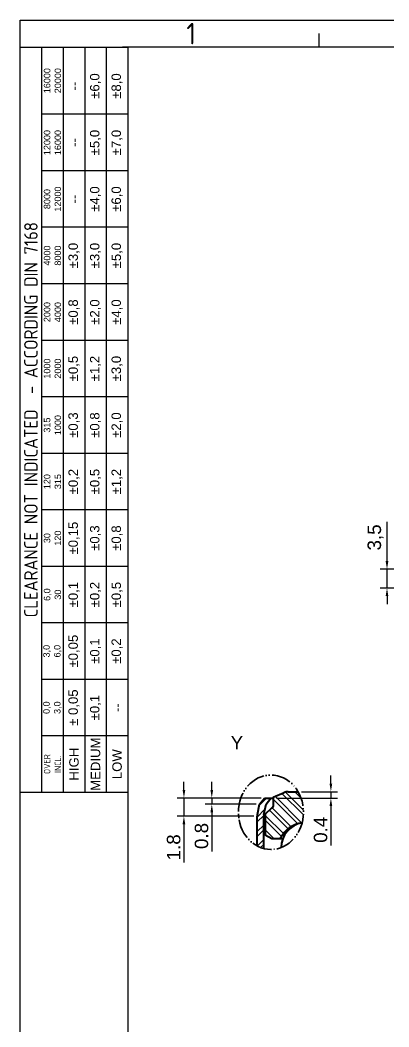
# Model space of a CAD drawing. Header units: millimetres. Extents: x 3311 to 3512, y 1102 to 1383.
# Drawn here: x 3311 to 3379.5, y 1195.5 to 1382.5 of the extents above; entities that cross this region are included whole.
import ezdxf
from ezdxf.enums import TextEntityAlignment as Align

# ---------------------------------------------------------------- set-up
doc = ezdxf.new("R2010")
doc.units = ezdxf.units.MM
doc.linetypes.add('ACAD_ISO05W100', pattern=[33, 24, -3, 0, -3, 0, -3])
for name, color, linetype, lineweight in [('AM_0', 7, 'Continuous', 40), ('AM_5', 3, 'Continuous', 25), ('AM_7', 4, 'Continuous', 35), ('AM_BOR', 2, 'ACAD_ISO05W100', 35)]:
    doc.layers.add(name, color=color, linetype=linetype, lineweight=lineweight)
doc.styles.add('ACISOTS', font='isocp.shx', dxfattribs={"height": 1})
doc.styles.get("Standard").update_dxf_attribs({"font": 'arial.ttf'})
doc.dimstyles.new('ISO-25', dxfattribs={"dimtxt": 2.5, "dimasz": 1.5, "dimexe": 1.25, "dimexo": 0.625, "dimtad": 1, "dimtxsty": 'Standard', "dimcen": 2.5, "dimadec": 0, "dimazin": 0, "dimtfac": 1, "dimtmove": 0, "dimatfit": 3, "dimfxl": 1, "dimarcsym": 0})

# ---------------------------------------------------------------- blocks, each defined once
blk = doc.blocks.new('*D28')
at = {"layer": 'AM_5', "color": 0, "lineweight": -2}
for p, q in [((3379.123394241532, 1282.011414979139), (3379.123394241532, 1289.32996886727)), ((3402.965376570649, 1280.511414979139), (3377.873394241532, 1280.511414979139)), ((3379.123394241532, 1277.011414979139), (3379.123394241532, 1280.511414979139)), ((3405.115376570649, 1277.011414979139), (3377.873394241532, 1277.011414979139)), ((3379.123394241532, 1275.511414979139), (3379.123394241532, 1274.011414979139))]:
    blk.add_line(p, q, dxfattribs=at)
at = {"layer": 'AM_5', "color": 0}
for points in [[(3378.873394241532, 1282.011414979139), (3379.373394241532, 1282.011414979139), (3379.123394241532, 1280.511414979139)], [(3378.873394241532, 1275.511414979139), (3379.373394241532, 1275.511414979139), (3379.123394241532, 1277.011414979139)]]:
    blk.add_solid(points, dxfattribs=at)
at = {"layer": 'Defpoints', "color": 0}
for p in [(3403.590376570649, 1280.511414979139), (3379.123394241532, 1277.011414979139), (3405.740376570649, 1277.011414979139)]:
    blk.add_point(p, dxfattribs=at)
at = {"layer": 'AM_5', "color": 0, "insert": (3376.996006792691, 1286.420691923205), "char_height": 2.5, "attachment_point": 5, "rotation": 90}
blk.add_mtext('3,5', dxfattribs=at)
blk = doc.blocks.new('*D35')
at = {"layer": 'AM_5', "color": 0, "lineweight": -2}
for p, q in [((3341.426780337065, 1239.49631375844), (3341.426780337065, 1240.99631375844)), ((3355.753458950189, 1237.99631375844), (3340.176780337065, 1237.99631375844)), ((3341.426780337065, 1237.99631375844), (3341.426780337065, 1234.619143436152)), ((3354.408485247146, 1234.619143436152), (3340.176780337065, 1234.619143436152)), ((3341.426780337065, 1233.119143436152), (3341.426780337065, 1226.047861035061))]:
    blk.add_line(p, q, dxfattribs=at)
at = {"layer": 'AM_5', "color": 0}
for points in [[(3341.176780337065, 1239.49631375844), (3341.676780337065, 1239.49631375844), (3341.426780337065, 1237.99631375844)], [(3341.176780337065, 1233.119143436152), (3341.676780337065, 1233.119143436152), (3341.426780337065, 1234.619143436152)]]:
    blk.add_solid(points, dxfattribs=at)
at = {"layer": 'Defpoints', "color": 0}
for p in [(3356.378458950189, 1237.99631375844), (3341.426780337065, 1234.619143436152), (3355.033485247146, 1234.619143436152)]:
    blk.add_point(p, dxfattribs=at)
at = {"layer": 'AM_5', "color": 0, "insert": (3339.525347867761, 1228.833502235607), "char_height": 2.5, "attachment_point": 5, "rotation": 90}
blk.add_mtext('1.8', dxfattribs=at)
blk = doc.blocks.new('*D36')
at = {"layer": 'AM_5', "color": 0, "lineweight": -2}
for p, q in [((3346.597433947395, 1239.49631375844), (3346.597433947395, 1240.99631375844)), ((3355.753458950189, 1237.99631375844), (3345.347433947395, 1237.99631375844)), ((3354.844621903068, 1236.851244703333), (3345.347433947395, 1236.851244703333)), ((3346.597433947395, 1237.99631375844), (3346.597433947395, 1236.851244703333)), ((3346.597433947395, 1235.351244703333), (3346.597433947395, 1228.044628059404))]:
    blk.add_line(p, q, dxfattribs=at)
at = {"layer": 'AM_5', "color": 0}
for points in [[(3346.347433947395, 1239.49631375844), (3346.847433947395, 1239.49631375844), (3346.597433947395, 1237.99631375844)], [(3346.347433947395, 1235.351244703333), (3346.847433947395, 1235.351244703333), (3346.597433947395, 1236.851244703333)]]:
    blk.add_solid(points, dxfattribs=at)
at = {"layer": 'Defpoints', "color": 0}
for p in [(3346.597433947395, 1236.851244703333), (3355.469621903068, 1236.851244703333), (3356.378458950189, 1237.99631375844)]:
    blk.add_point(p, dxfattribs=at)
at = {"layer": 'AM_5', "color": 0, "insert": (3344.69600147809, 1230.947936381369), "char_height": 2.5, "attachment_point": 5, "rotation": 90}
blk.add_mtext('0.8', dxfattribs=at)
blk = doc.blocks.new('*D37')
at = {"layer": 'AM_5', "color": 0, "lineweight": -2}
for p, q in [((3368.702821493234, 1240.674987123895), (3368.702821493234, 1242.174987123895)), ((3363.239052701555, 1239.174987123895), (3369.952821493234, 1239.174987123895)), ((3368.702821493234, 1239.174987123895), (3368.702821493234, 1237.99631375844)), ((3358.603458950188, 1237.99631375844), (3369.952821493234, 1237.99631375844)), ((3368.702821493234, 1236.49631375844), (3368.702821493234, 1229.205044999913))]:
    blk.add_line(p, q, dxfattribs=at)
at = {"layer": 'AM_5', "color": 0}
for points in [[(3368.452821493234, 1240.674987123895), (3368.952821493234, 1240.674987123895), (3368.702821493234, 1239.174987123895)], [(3368.452821493234, 1236.49631375844), (3368.952821493234, 1236.49631375844), (3368.702821493234, 1237.99631375844)]]:
    blk.add_solid(points, dxfattribs=at)
at = {"layer": 'Defpoints', "color": 0}
for p in [(3362.614052701555, 1239.174987123895), (3357.978458950188, 1237.99631375844), (3368.702821493234, 1237.99631375844)]:
    blk.add_point(p, dxfattribs=at)
at = {"layer": 'AM_5', "color": 0, "insert": (3366.801389023929, 1232.100679379177), "char_height": 2.5, "attachment_point": 5, "rotation": 90}
blk.add_mtext('0.4', dxfattribs=at)

msp = doc.modelspace()

# ---------------------------------------------------------------- hatches: boundary and pattern name
at = {"layer": 'AM_7'}
h = msp.add_hatch(dxfattribs=at)
h.set_pattern_fill('ANSI32', color=256, scale=0.2, angle=90, style=0)
h.set_pattern_definition([(135, (0, 5.063939700962237), (-1.347038418160373, -1.347038418160373), []), (135, (5.498823332255506e-17, 5.961965700962237), (-1.347038418160373, -1.347038418160373), [])])
edge = h.paths.add_edge_path()
edge.add_ellipse((3357.577239465673, 1235.35557081201), major_axis=(0, -6.920722979974926), ratio=0.8727272452159859, start_angle=73.6919187919107, end_angle=123.4961612416078)
edge.add_line((3362.614052701554, 1239.174987123895), (3360.778458950188, 1239.174987123895))
edge.add_arc((3360.778458950188, 1237.174987123895), 2.000000000000021, 90, 112.61986494806)
edge.add_line((3360.009228180957, 1239.021140970048), (3357.978458950188, 1238.174987123895))
edge.add_line((3357.978458950188, 1238.174987123895), (3357.978458950188, 1236.414987123894))
edge.add_arc((3357.738458950188, 1236.414987123895), 0.2399999999998954, 270, 359.9999999999457, ccw=False)
edge.add_line((3357.738458950188, 1236.174987123895), (3357.726277898745, 1236.174987123895))
edge.add_line((3357.726277898745, 1236.174987123895), (3356.523721372454, 1234.970808544525))
edge.add_line((3356.523721372454, 1234.970808544525), (3356.523721372453, 1231.167807446924))
edge.add_line((3356.523721372453, 1231.167807446924), (3357.723721372452, 1230.474987123896))
edge.add_line((3357.723721372452, 1230.474987123896), (3359.303721372454, 1230.474987123895))
edge.add_arc((3364.20270085802, 1227.974987123895), 5.500000000000347, 98.66453579878038, 152.9643082105865, ccw=False)
h = msp.add_hatch(dxfattribs=at)
h.set_pattern_fill('ANSI32', color=256, scale=0.2, style=0)
h.set_pattern_definition([(45, (0, 5.063939700962237), (-1.347038418160373, 1.347038418160373), []), (45, (0.8980260000000002, 5.063939700962237), (-1.347038418160373, 1.347038418160373), [])])
edge = h.paths.add_edge_path()
edge.add_arc((3357.733485247146, 1234.619143436153), 1.499999999999704, 168.1369815286912, 180, ccw=False)
edge.add_line((3356.265522433683, 1234.927502282773), (3356.669621903068, 1236.851244703333))
edge.add_line((3356.669621903068, 1236.851244703333), (3357.578458950189, 1237.99631375844))
edge.add_line((3357.578458950189, 1237.99631375844), (3356.378458950189, 1237.99631375844))
edge.add_line((3356.378458950189, 1237.99631375844), (3355.469621903068, 1236.851244703333))
edge.add_line((3355.469621903068, 1236.851244703333), (3355.065522433683, 1234.927502282773))
edge.add_arc((3356.533485247146, 1234.619143436153), 1.499999999999704, 168.1369815286912, 180)
edge.add_line((3355.033485247146, 1234.619143436153), (3355.033485247146, 1229.078563338534))
edge.add_ellipse((3357.577239465673, 1235.35557081201), major_axis=(0, -6.920722979974926), ratio=0.8727272452159859, start_angle=335.0922758788286, end_angle=347.1452969652603)
edge.add_line((3356.233485247146, 1228.608299234509), (3356.233485247146, 1234.619143436153))

# ---------------------------------------------------------------- linework, layer by layer
at = {"color": 135, "lineweight": 25}
for p, q in [((3311.025522440047, 1101.53989146742), (3311.025522440047, 1382.53989146742)), ((3311.025522440047, 1382.53989146742), (3512.025522440047, 1382.53989146742)), ((3366.525522440047, 1377.53989146742), (3366.525522440047, 1380.03989146742)), ((3315.025522440047, 1239.039891467419), (3315.025522440045, 1377.539891467419)), ((3319.025522440045, 1377.539891467419), (3319.025522440047, 1239.03989146742)), ((3323.025522440045, 1377.539891467419), (3323.025522440047, 1239.03989146742)), ((3327.025522440047, 1239.03989146742), (3327.025522440045, 1377.53989146742)), ((3331.025522440045, 1365.03989146742), (3315.025522440045, 1365.039891467419)), ((3331.025522440045, 1354.53989146742), (3315.025522440045, 1354.539891467419)), ((3331.025522440045, 1344.03989146742), (3315.025522440045, 1344.039891467419)), ((3331.025522440045, 1333.53989146742), (3315.025522440045, 1333.539891467419)), ((3331.025522440046, 1323.03989146742), (3315.025522440046, 1323.039891467419)), ((3331.025522440046, 1312.53989146742), (3315.025522440046, 1312.539891467419)), ((3331.025522440046, 1302.03989146742), (3315.025522440046, 1302.039891467419)), ((3331.025522440046, 1291.53989146742), (3315.025522440046, 1291.539891467419)), ((3331.025522440046, 1281.03989146742), (3315.025522440046, 1281.039891467419)), ((3331.025522440047, 1270.53989146742), (3315.025522440047, 1270.539891467419)), ((3331.025522440047, 1260.03989146742), (3315.025522440047, 1260.039891467419)), ((3331.025522440047, 1249.53989146742), (3315.025522440047, 1249.539891467419))]:
    msp.add_line(p, q, dxfattribs=at)
for p, q in [((3507.025522440047, 1377.53989146742), (3330.025522440045, 1377.53989146742)), ((3331.025522440047, 1377.53989146742), (3331.025522440047, 1106.53989146742))]:
    msp.add_line(p, q)
msp.add_lwpolyline([(3331.025522440045, 1377.53989146742), (3331.025522440047, 1239.03989146742), (3311.025522440047, 1239.039891467419), (3311.025522440042, 1377.539891467419)], close=True, dxfattribs=at)
at = {"layer": 'AM_0'}
for p, q in [((3357.978458950188, 1238.174987123895), (3360.009228180957, 1239.021140970049)), ((3360.778458950188, 1239.174987123895), (3362.614052701555, 1239.174987123895)), ((3355.065522433683, 1234.927502282772), (3355.469621903068, 1236.851244703333)), ((3355.469621903068, 1236.851244703333), (3356.378458950189, 1237.99631375844)), ((3356.265522433683, 1234.927502282772), (3356.669621903068, 1236.851244703333)), ((3356.378458950189, 1237.99631375844), (3357.578458950189, 1237.99631375844)), ((3356.669621903068, 1236.851244703333), (3357.578458950189, 1237.99631375844)), ((3357.578458950189, 1237.99631375844), (3357.978458950188, 1237.99631375844)), ((3357.978458950188, 1238.174987123895), (3357.978458950188, 1236.414987123895)), ((3355.033485247146, 1229.078563338534), (3355.033485247146, 1234.619143436152)), ((3356.233485247146, 1228.608299234509), (3356.233485247146, 1234.619143436152)), ((3356.523721372454, 1234.970808544525), (3357.726277898745, 1236.174987123895)), ((3356.523721372454, 1234.970808544525), (3356.523721372453, 1231.167807446923)), ((3357.738458950188, 1236.174987123895), (3357.726277898745, 1236.174987123895)), ((3356.523721372454, 1231.167807446924), (3357.723721372453, 1230.474987123895)), ((3357.723721372453, 1230.474987123896), (3359.786820424857, 1230.474987123895))]:
    msp.add_line(p, q, dxfattribs=at)
for centre, radius, start, end in [((3360.778458950188, 1237.174987123895), 2, 90, 112.6198649480454), ((3356.533485247146, 1234.619143436152), 1.5, 168.1369815286918, 180), ((3357.733485247146, 1234.619143436152), 1.5, 168.1369815286918, 180), ((3357.738458950188, 1236.414987123895), 0.24, 270, 0), ((3364.20270085802, 1227.974987123895), 5.5, 98.66453579877665, 152.964308210587), ((3364.20270085802, 1228.724987123895), 4.75, 100.0788618243695, 179.3719995450528)]:
    msp.add_arc(centre, radius, start, end, dxfattribs=at)
at = {"layer": 'AM_BOR', "ltscale": 0.15}
msp.add_ellipse((3357.577239465673, 1235.35557081201), major_axis=(0, -6.920722979974926), ratio=0.8727272452159859, dxfattribs=at)

# ---------------------------------------------------------------- texts
at = {"color": 135, "lineweight": 25, "style": 'ACISOTS'}
msp.add_text('1', height=4, dxfattribs=at).set_placement((3342.775522440047, 1380.03989146742), align=Align.MIDDLE)
at = {"color": 135, "lineweight": 25, "attachment_point": 5}
for s, insert, char_height, width, rotation in [('16000\\P20000', (3317.025522440045, 1371.289891467419), 1.2, 12.50000000000003, 90.00000000000097), ('±6,0', (3325.025522440045, 1370.28989146742), 1.75, 10.5, 90.00000000000097), ('±8,0', (3329.025522440045, 1370.28989146742), 1.75, 10.5, 90.00000000000097), ('--', (3321.025522440045, 1370.289891467419), 1.75, 10.5, 90.00000000000097), ('12000\\P16000', (3317.025522440045, 1359.789891467419), 1.2, 10.5, 90.00000000000097), ('±5,0', (3325.025522440045, 1359.78989146742), 1.75, 10.5, 90.00000000000097), ('±7,0', (3329.025522440045, 1359.78989146742), 1.75, 10.5, 90.00000000000097), ('--', (3321.025522440045, 1359.789891467419), 1.75, 10.5, 90.00000000000097), ('8000\\P12000', (3317.025522440045, 1349.289891467419), 1.2, 10.49999999999997, 90.00000000000097), ('±4,0', (3325.025522440045, 1349.28989146742), 1.75, 10.5, 90.00000000000097), ('±6,0', (3329.025522440045, 1349.28989146742), 1.75, 10.5, 90.00000000000097), ('--', (3321.025522440045, 1349.289891467419), 1.75, 10.5, 90.00000000000097), ('{\\Fisocp.shx|c0;CLEARANCE NOT INDICATED  - ACCORDING DIN 7168}', (3313.025522440046, 1308.289891467419), 2.5, 138.4999999999999, 90.00000000000094), ('4000\\P8000', (3317.025522440046, 1338.789891467419), 1.2, 10.5, 90.00000000000097), ('±3,0', (3321.025522440045, 1338.789891467419), 1.75, 10.5, 90.00000000000097), ('±3,0', (3325.025522440045, 1338.78989146742), 1.75, 10.5, 90.00000000000097), ('±5,0', (3329.025522440045, 1338.78989146742), 1.75, 10.5, 90.00000000000097), ('2000\\P4000', (3317.025522440046, 1328.289891467419), 1.2, 10.49999999999989, 90.00000000000097), ('±0,8', (3321.025522440046, 1328.289891467419), 1.75, 10.5, 90.00000000000097), ('±2,0', (3325.025522440046, 1328.28989146742), 1.75, 10.5, 90.00000000000097), ('±4,0', (3329.025522440046, 1328.28989146742), 1.75, 10.5, 90.00000000000097), ('1000\\P2000', (3317.025522440046, 1317.789891467419), 1.2, 10.5, 90.00000000000097), ('±0,5', (3321.025522440046, 1317.789891467419), 1.75, 10.5, 90.00000000000097), ('±1,2', (3325.025522440046, 1317.78989146742), 1.75, 10.5, 90.00000000000097), ('±3,0', (3329.025522440046, 1317.78989146742), 1.75, 10.5, 90.00000000000097), ('±0,3', (3321.025522440046, 1307.289891467419), 1.75, 10.5, 90.00000000000097), ('±0,8', (3325.025522440046, 1307.28989146742), 1.75, 10.5, 90.00000000000097), ('±2,0', (3329.025522440046, 1307.28989146742), 1.75, 10.5, 90.00000000000097), ('315\\P1000', (3317.025522440046, 1307.289891467419), 1.2, 10.5, 90.00000000000097), ('±0,2', (3321.025522440046, 1296.789891467419), 1.75, 10.5, 90.00000000000097), ('±0,5', (3325.025522440046, 1296.78989146742), 1.75, 10.5, 90.00000000000097), ('±1,2', (3329.025522440046, 1296.78989146742), 1.75, 10.5, 90.00000000000097), ('120\\P315', (3317.025522440046, 1296.789891467419), 1.2, 10.5, 90.00000000000097), ('±0,15', (3321.025522440046, 1286.289891467419), 1.75, 10.5, 90.00000000000097), ('30\\P120', (3317.025522440046, 1286.289891467419), 1.2, 10.49999999999994, 90.00000000000097), ('±0,3', (3325.025522440046, 1286.28989146742), 1.75, 10.5, 90.00000000000097), ('±0,8', (3329.025522440046, 1286.28989146742), 1.75, 10.5, 90.00000000000097), ('±0,1', (3321.025522440047, 1275.789891467419), 1.75, 10.5, 90.00000000000097), ('±0,2', (3325.025522440047, 1275.78989146742), 1.75, 10.5, 90.00000000000097), ('±0,5', (3329.025522440047, 1275.78989146742), 1.75, 10.5, 90.00000000000097), ('6,0\\P30', (3317.025522440047, 1275.789891467419), 1.2, 10.5, 90.00000000000097), ('±0,05', (3321.025522440047, 1265.28989146742), 1.75, 10.5, 90.00000000000097), ('±0,1', (3325.025522440047, 1265.28989146742), 1.75, 10.5, 90.00000000000097), ('±0,2', (3329.025522440047, 1265.28989146742), 1.75, 10.5, 90.00000000000097), ('3,0\\P6,0', (3317.025522440047, 1265.289891467419), 1.2, 10.5, 90.00000000000097), ('± 0,05', (3321.025522440047, 1254.78989146742), 1.75, 10.5, 90.00000000000097), ('0,0\\P3,0', (3317.025522440047, 1254.789891467419), 1.2, 10.5, 90.00000000000097), ('\\pt4.79529;±0,1', (3325.025522440047, 1254.78989146742), 1.75, 10.5, 90.00000000000097), ('--', (3329.025522440047, 1254.78989146742), 1.75, 10.5, 90.00000000000097), ('MEDIUM', (3325.025522440047, 1244.28989146742), 1.75, 10.49999999999994, 90.00000000000095), ('{\\Fisocp.shx|c0;OVER\\PINCL.}', (3317.025522440047, 1244.289891467419), 1.2, 10.5, 90.00000000000095), ('HIGH', (3321.025522440047, 1244.28989146742), 1.75, 10.49999999999977, 90.00000000000095), ('LOW', (3329.025522440047, 1244.28989146742), 1.75, 10.49999999999966, 90.00000000000095)]:
    msp.add_mtext(s, dxfattribs=dict(at, insert=insert, char_height=char_height, width=width, rotation=rotation))
at = {"layer": 'AM_5', "insert": (3350.100004224584, 1249.533283245288), "char_height": 2.5, "attachment_point": 1}
msp.add_mtext_dynamic_manual_height_columns('Y', width=8.474563616110572, gutter_width=12.5, heights=[0], dxfattribs=at)

# ---------------------------------------------------------------- dimensions: what is measured, and where the dimension line sits
at = {"layer": 'AM_5'}
dim = msp.add_linear_dim(base=(3379.123394241532, 1277.011414979139), p1=(3403.590376570649, 1280.511414979139), p2=(3405.740376570649, 1277.011414979139), angle=90, dimstyle='ISO-25', dxfattribs=at)
dim.commit()
dim.dimension.update_dxf_attribs({"geometry": '*D28', "text_midpoint": (3379.123394241532, 1286.420691923205), "dimtype": 160})
for base, p1, p2, text, picture, middle in [((3368.702821493234, 1237.99631375844), (3362.614052701555, 1239.174987123895), (3357.978458950188, 1237.99631375844), '0.4', '*D37', (3366.801389023929, 1232.100679379177)), ((3341.426780337065, 1234.619143436152), (3356.378458950189, 1237.99631375844), (3355.033485247146, 1234.619143436152), '1.8', '*D35', (3339.525347867761, 1228.833502235607)), ((3346.597433947395, 1236.851244703333), (3356.378458950189, 1237.99631375844), (3355.469621903068, 1236.851244703333), '0.8', '*D36', (3344.69600147809, 1230.947936381369))]:
    dim = msp.add_linear_dim(base=base, p1=p1, p2=p2, angle=90, text=text, dimstyle='ISO-25', dxfattribs=at)
    dim.commit()
    dim.dimension.update_dxf_attribs({"geometry": picture, "text_midpoint": middle})

doc.saveas('drawing.dxf')
